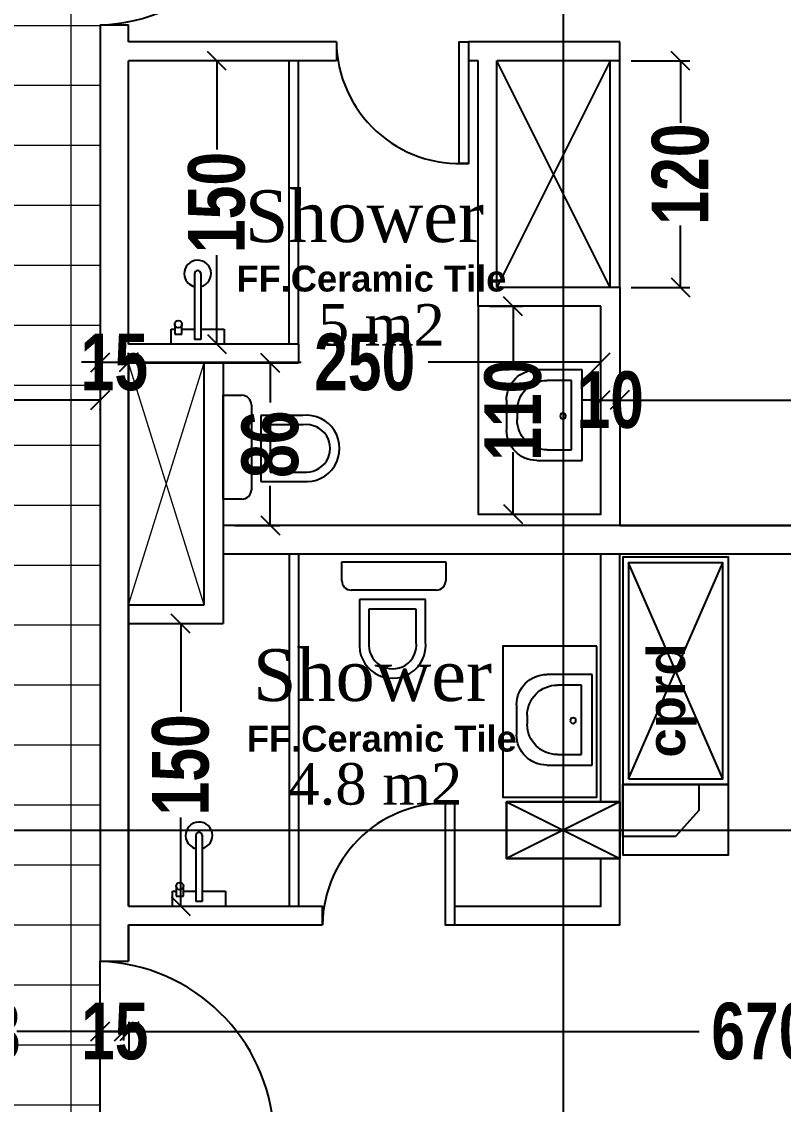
# Model space of a CAD drawing. Extents: x 285329 to 658348, y -83126 to -16980.
# Drawn here: x 359631 to 360034, y -42403 to -41829 of the extents above; entities that cross this region are included whole.
import ezdxf

# ---------------------------------------------------------------- set-up
doc = ezdxf.new("R2010")
doc.units = 0
doc.layers.get('0').update_dxf_attribs({"linetype": 'CONTINUOUS'})
doc.layers.get('DEFPOINTS').update_dxf_attribs({"color": 9, "linetype": 'CONTINUOUS'})
for name, color, linetype in [('AXIS', 1, 'CONTINUOUS'), ('COLUMN', 5, 'CONTINUOUS'), ('DOOR', 4, 'CONTINUOUS'), ('FURNITURE', 4, 'CONTINUOUS'), ('HATCH', 8, 'CONTINUOUS'), ('TEXT', 3, 'CONTINUOUS'), ('WALL', 7, 'CONTINUOUS')]:
    doc.layers.add(name, color=color, linetype=linetype)
doc.layers.add('VIS', color=8, linetype='CONTINUOUS', lineweight=18)
doc.styles.add('CITYBLUEPRINT', font='cityb___.ttf', dxfattribs={"width": 0.8})
doc.styles.add('style2', font='romantic.ttf', dxfattribs={"height": 50})
doc.styles.add('STYLE4', font='arialbd.ttf', dxfattribs={"height": 0.2})
doc.dimstyles.new('50', dxfattribs={"dimtxt": 30, "dimasz": 10, "dimexe": 5, "dimexo": 6, "dimgap": 5, "dimtad": 0, "dimdec": 0, "dimdsep": 46, "dimtxsty": 'CITYBLUEPRINT', "dimblk1": 'OBLIQUE', "dimblk2": 'OBLIQUE', "dimsah": 1, "dimcen": 0.05, "dimdle": 0.03, "dimclre": 22, "dimclrt": 7, "dimadec": 0, "dimazin": 0, "dimtfac": 1, "dimtdec": 0, "dimtix": 1, "dimtmove": 0, "dimatfit": 3, "dimldrblk": 'OBLIQUE', "dimfxl": 1, "dimtolj": 1, "dimtzin": 0, "dimarcsym": 0})

# ---------------------------------------------------------------- blocks, each defined once
blk = doc.blocks.new('COLUMN')
at = {"layer": 'AXIS'}
for p, q in [((236924.7, -9644.26), (236984.7, -9674.26)), ((236984.7, -9644.26), (236924.7, -9674.26))]:
    blk.add_line(p, q, dxfattribs=at)
at = {"layer": 'COLUMN'}
blk.add_lwpolyline([(236924.7, -9644.26), (236984.7, -9644.26), (236984.7, -9674.26), (236924.7, -9674.26)], close=True, dxfattribs=at)
blk = doc.blocks.new('_Oblique')
at = {"color": 0, "lineweight": -2}
blk.add_line((-0.5, -0.5), (0.5, 0.5), dxfattribs=at)
blk = doc.blocks.new('*D2624')
at = {"layer": 'DEFPOINTS', "color": 0, "linetype": 'Continuous', "lineweight": 5, "transparency": 16777216}
for p in [(359521.96, -42029.84), (359672.23, -42029.17), (359672.23, -42029.84)]:
    blk.add_point(p, dxfattribs=at)
at = {"layer": 'VIS', "color": 22, "linetype": 'Continuous', "lineweight": -2, "transparency": 16777216}
for p, q in [((359521.96, -42023.84), (359521.96, -42024.84)), ((359672.23, -42035.17), (359672.23, -42034.84))]:
    blk.add_line(p, q, dxfattribs=at)
at = {"layer": 'VIS', "color": 0, "linetype": 'Continuous', "lineweight": -2, "transparency": 16777216}
for p, q in [((359521.93, -42029.84), (359569.11, -42029.84)), ((359672.26, -42029.84), (359625.08, -42029.84))]:
    blk.add_line(p, q, dxfattribs=at)
at = {"layer": 'VIS', "color": 0, "linetype": 'Continuous', "lineweight": -2, "transparency": 16777216, "xscale": 10, "yscale": 10, "zscale": 10, "rotation": 180}
blk.add_blockref('_Oblique', (359521.96, -42029.84), dxfattribs=at)
at = {"layer": 'VIS', "color": 0, "linetype": 'Continuous', "lineweight": -2, "transparency": 16777216, "xscale": 10, "yscale": 10, "zscale": 10}
blk.add_blockref('_Oblique', (359672.23, -42029.84), dxfattribs=at)
at = {"layer": 'VIS', "color": 7, "linetype": 'Continuous', "lineweight": 5, "transparency": 16777216, "insert": (359597.09, -42029.84), "char_height": 30, "attachment_point": 5, "style": 'CITYBLUEPRINT'}
blk.add_mtext('\\A1;150', dxfattribs=at)
blk = doc.blocks.new('*D2625')
at = {"layer": 'DEFPOINTS', "color": 0, "linetype": 'Continuous', "lineweight": 5, "transparency": 16777216}
for p in [(359687.23, -42009.84), (359672.23, -42029.17), (359687.23, -42035.49)]:
    blk.add_point(p, dxfattribs=at)
at = {"layer": 'VIS', "color": 22, "linetype": 'Continuous', "lineweight": -2, "transparency": 16777216}
for p, q in [((359672.23, -42023.17), (359672.23, -42004.84)), ((359687.23, -42029.49), (359687.23, -42004.84))]:
    blk.add_line(p, q, dxfattribs=at)
at = {"layer": 'VIS', "color": 0, "linetype": 'Continuous', "lineweight": -2, "transparency": 16777216}
for p, q in [((359672.23, -42009.84), (359662.23, -42009.84)), ((359672.23, -42009.84), (359687.23, -42009.84)), ((359687.23, -42009.84), (359697.23, -42009.84))]:
    blk.add_line(p, q, dxfattribs=at)
at = {"layer": 'VIS', "color": 0, "linetype": 'Continuous', "lineweight": -2, "transparency": 16777216, "xscale": 10, "yscale": 10, "zscale": 10}
blk.add_blockref('_Oblique', (359672.23, -42009.84), dxfattribs=at)
at = {"layer": 'VIS', "color": 0, "linetype": 'Continuous', "lineweight": -2, "transparency": 16777216, "xscale": 10, "yscale": 10, "zscale": 10, "rotation": 180}
blk.add_blockref('_Oblique', (359687.23, -42009.84), dxfattribs=at)
at = {"layer": 'VIS', "color": 7, "linetype": 'Continuous', "lineweight": 5, "transparency": 16777216, "insert": (359679.73, -42009.84), "char_height": 30, "attachment_point": 5, "style": 'CITYBLUEPRINT'}
blk.add_mtext('\\A1;15', dxfattribs=at)
blk = doc.blocks.new('HWB')
at = {"layer": 'FURNITURE'}
for p, q in [((-0.6, 0), (0, 0)), ((-0.6, -0.3), (-0.6, 0)), ((0, 0), (0, -0.3)), ((-0.53, -0.07), (-0.07, -0.07)), ((-0.53, -0.23), (-0.53, -0.07)), ((-0.07, -0.07), (-0.07, -0.23)), ((-0.2, -0.5), (-0.4, -0.5)), ((-0.27, -0.43), (-0.33, -0.43))]:
    blk.add_line(p, q, dxfattribs=at)
blk.add_circle((-0.3057, -0.1263), 0.0188, dxfattribs=at)
for centre, start, end in [((-0.33, -0.23), 180, 270), ((-0.27, -0.23), 270, 0), ((-0.4, -0.3), 180, 270), ((-0.2, -0.3), 270, 0)]:
    blk.add_arc(centre, 0.2, start, end, dxfattribs=at)
blk = doc.blocks.new('WC')
at = {"layer": 'FURNITURE'}
for p, q in [((0, 0), (0.55, 0)), ((0, -0.1), (0, 0)), ((0.55, 0), (0.55, -0.1)), ((0.5, -0.15), (0.05, -0.15)), ((0.0937, -0.2), (0.0937, -0.4221)), ((0.4437, -0.2), (0.0937, -0.2)), ((0.4437, -0.4221), (0.4437, -0.2)), ((0.1437, -0.25), (0.1437, -0.425)), ((0.3937, -0.25), (0.1437, -0.25)), ((0.3937, -0.425), (0.3937, -0.25))]:
    blk.add_line(p, q, dxfattribs=at)
for centre, radius, start, end in [((0.05, -0.1), 0.05, 180, 270), ((0.5, -0.1), 0.05, 270, 0), ((0.2687, -0.4409), 0.176, 173.87318, 6.12682), ((0.2687, -0.4409), 0.126, 172.75755, 7.24245)]:
    blk.add_arc(centre, radius, start, end, dxfattribs=at)
blk = doc.blocks.new('*D2660')
at = {"layer": 'DEFPOINTS', "color": 0, "linetype": 'Continuous', "lineweight": 5, "transparency": 16777216}
for p in [(359937.23, -42009.84), (359937.23, -42029.84), (359687.23, -42035.49)]:
    blk.add_point(p, dxfattribs=at)
at = {"layer": 'VIS', "color": 22, "linetype": 'Continuous', "lineweight": -2, "transparency": 16777216}
for p, q in [((359687.23, -42029.49), (359687.23, -42004.84)), ((359937.23, -42023.84), (359937.23, -42004.84))]:
    blk.add_line(p, q, dxfattribs=at)
at = {"layer": 'VIS', "color": 0, "linetype": 'Continuous', "lineweight": -2, "transparency": 16777216}
for p, q in [((359687.2, -42009.84), (359778.64, -42009.84)), ((359937.26, -42009.84), (359845.82, -42009.84))]:
    blk.add_line(p, q, dxfattribs=at)
at = {"layer": 'VIS', "color": 0, "linetype": 'Continuous', "lineweight": -2, "transparency": 16777216, "xscale": 10, "yscale": 10, "zscale": 10, "rotation": 180}
blk.add_blockref('_Oblique', (359687.23, -42009.84), dxfattribs=at)
at = {"layer": 'VIS', "color": 0, "linetype": 'Continuous', "lineweight": -2, "transparency": 16777216, "xscale": 10, "yscale": 10, "zscale": 10}
blk.add_blockref('_Oblique', (359937.23, -42009.84), dxfattribs=at)
at = {"layer": 'VIS', "color": 7, "linetype": 'Continuous', "lineweight": 5, "transparency": 16777216, "insert": (359812.23, -42009.84), "char_height": 30, "attachment_point": 5, "style": 'CITYBLUEPRINT'}
blk.add_mtext('\\A1;250', dxfattribs=at)
blk = doc.blocks.new('*D2661')
at = {"layer": 'DEFPOINTS', "color": 0, "linetype": 'Continuous', "lineweight": 5, "transparency": 16777216}
for p in [(359937.23, -42029.84), (359947.23, -42029.84), (359947.23, -42029.84)]:
    blk.add_point(p, dxfattribs=at)
at = {"layer": 'VIS', "color": 0, "linetype": 'Continuous', "lineweight": -2, "transparency": 16777216}
for p, q in [((359937.23, -42029.84), (359927.23, -42029.84)), ((359937.23, -42029.84), (359947.23, -42029.84)), ((359947.23, -42029.84), (359957.23, -42029.84))]:
    blk.add_line(p, q, dxfattribs=at)
at = {"layer": 'VIS', "color": 22, "linetype": 'Continuous', "lineweight": -2, "transparency": 16777216}
for p, q in [((359937.23, -42035.84), (359937.23, -42034.84)), ((359947.23, -42035.84), (359947.23, -42034.84))]:
    blk.add_line(p, q, dxfattribs=at)
at = {"layer": 'VIS', "color": 0, "linetype": 'Continuous', "lineweight": -2, "transparency": 16777216, "xscale": 10, "yscale": 10, "zscale": 10}
blk.add_blockref('_Oblique', (359937.23, -42029.84), dxfattribs=at)
at = {"layer": 'VIS', "color": 0, "linetype": 'Continuous', "lineweight": -2, "transparency": 16777216, "xscale": 10, "yscale": 10, "zscale": 10, "rotation": 180}
blk.add_blockref('_Oblique', (359947.23, -42029.84), dxfattribs=at)
at = {"layer": 'VIS', "color": 7, "linetype": 'Continuous', "lineweight": 5, "transparency": 16777216, "insert": (359942.23, -42029.84), "char_height": 30, "attachment_point": 5, "style": 'CITYBLUEPRINT'}
blk.add_mtext('\\A1;10', dxfattribs=at)
blk = doc.blocks.new('*D2662')
at = {"layer": 'DEFPOINTS', "color": 0, "linetype": 'Continuous', "lineweight": 5, "transparency": 16777216}
for p in [(359947.23, -42029.84), (360538.84, -42029.84), (360538.84, -42029.84)]:
    blk.add_point(p, dxfattribs=at)
at = {"layer": 'VIS', "color": 0, "linetype": 'Continuous', "lineweight": -2, "transparency": 16777216}
for p, q in [((359947.2, -42029.84), (360212.99, -42029.84)), ((360538.87, -42029.84), (360273.08, -42029.84))]:
    blk.add_line(p, q, dxfattribs=at)
at = {"layer": 'VIS', "color": 22, "linetype": 'Continuous', "lineweight": -2, "transparency": 16777216}
for p, q in [((359947.23, -42035.84), (359947.23, -42034.84)), ((360538.84, -42035.84), (360538.84, -42034.84))]:
    blk.add_line(p, q, dxfattribs=at)
at = {"layer": 'VIS', "color": 0, "linetype": 'Continuous', "lineweight": -2, "transparency": 16777216, "xscale": 10, "yscale": 10, "zscale": 10, "rotation": 180}
blk.add_blockref('_Oblique', (359947.23, -42029.84), dxfattribs=at)
at = {"layer": 'VIS', "color": 0, "linetype": 'Continuous', "lineweight": -2, "transparency": 16777216, "xscale": 10, "yscale": 10, "zscale": 10}
blk.add_blockref('_Oblique', (360538.84, -42029.84), dxfattribs=at)
at = {"layer": 'VIS', "color": 7, "linetype": 'Continuous', "lineweight": 5, "transparency": 16777216, "insert": (360243.04, -42029.84), "char_height": 30, "attachment_point": 5, "style": 'CITYBLUEPRINT'}
blk.add_mtext('\\A1;592', dxfattribs=at)
blk = doc.blocks.new('*D2706')
at = {"layer": 'DEFPOINTS', "color": 0, "linetype": 'Continuous', "lineweight": 5, "transparency": 16777216}
for p in [(359439.46, -41605.21), (360094.46, -41605.21), (360094.03, -42507.44)]:
    blk.add_point(p, dxfattribs=at)
at = {"layer": 'VIS', "color": 22, "linetype": 'Continuous', "lineweight": -2, "transparency": 16777216}
for p, q in [((359445.46, -41605.21), (360099.46, -41605.21)), ((360100.03, -42507.44), (360099.46, -42507.44))]:
    blk.add_line(p, q, dxfattribs=at)
at = {"layer": 'VIS', "color": 0, "linetype": 'Continuous', "lineweight": -2, "transparency": 16777216}
for p, q in [((360094.46, -41605.18), (360094.46, -42023.47)), ((360094.46, -42507.47), (360094.46, -42089.18))]:
    blk.add_line(p, q, dxfattribs=at)
at = {"layer": 'VIS', "color": 0, "linetype": 'Continuous', "lineweight": -2, "transparency": 16777216, "xscale": 10, "yscale": 10, "zscale": 10}
for p, rotation in [((360094.46, -41605.21), 90), ((360094.46, -42507.44), 270)]:
    blk.add_blockref('_Oblique', p, dxfattribs=dict(at, rotation=rotation))
at = {"layer": 'VIS', "color": 7, "linetype": 'Continuous', "lineweight": 5, "transparency": 16777216, "insert": (360094.46, -42056.32), "char_height": 30, "attachment_point": 5, "rotation": 90, "style": 'CITYBLUEPRINT'}
blk.add_mtext('\\A1;902', dxfattribs=at)
blk = doc.blocks.new('cp')
at = {"layer": 'DOOR'}
blk.add_line((286410.03, -20595.14), (286397.78, -20608.9), dxfattribs=at)
blk.add_lwpolyline([(286425.76, -20581.38), (286369.84, -20581.38), (286369.84, -20618.63), (286425.76, -20618.63)], close=True, dxfattribs=at)
blk.add_lwpolyline([(286397.78, -20608.9), (286369.84, -20608.9), (286369.84, -20581.38), (286410.03, -20581.38), (286410.03, -20595.14)], dxfattribs=at)
blk = doc.blocks.new('*D2715')
at = {"layer": 'DEFPOINTS', "color": 0, "linetype": 'Continuous', "lineweight": 5, "transparency": 16777216}
for p in [(359684.73, -42364.13), (359684.73, -42374.99), (359521.96, -42379.56)]:
    blk.add_point(p, dxfattribs=at)
at = {"layer": 'VIS', "color": 22, "linetype": 'Continuous', "lineweight": -2, "transparency": 16777216}
for p, q in [((359521.96, -42373.56), (359521.96, -42359.13)), ((359684.73, -42368.99), (359684.73, -42359.13))]:
    blk.add_line(p, q, dxfattribs=at)
at = {"layer": 'VIS', "color": 0, "linetype": 'Continuous', "lineweight": -2, "transparency": 16777216}
for p, q in [((359521.93, -42364.13), (359578.53, -42364.13)), ((359684.76, -42364.13), (359628.16, -42364.13))]:
    blk.add_line(p, q, dxfattribs=at)
at = {"layer": 'VIS', "color": 0, "linetype": 'Continuous', "lineweight": -2, "transparency": 16777216, "xscale": 10, "yscale": 10, "zscale": 10, "rotation": 180}
blk.add_blockref('_Oblique', (359521.96, -42364.13), dxfattribs=at)
at = {"layer": 'VIS', "color": 0, "linetype": 'Continuous', "lineweight": -2, "transparency": 16777216, "xscale": 10, "yscale": 10, "zscale": 10}
blk.add_blockref('_Oblique', (359684.73, -42364.13), dxfattribs=at)
at = {"layer": 'VIS', "color": 7, "linetype": 'Continuous', "lineweight": 5, "transparency": 16777216, "insert": (359603.34, -42364.13), "char_height": 30, "attachment_point": 5, "style": 'CITYBLUEPRINT'}
blk.add_mtext('\\A1;163', dxfattribs=at)
blk = doc.blocks.new('*D2716')
at = {"layer": 'DEFPOINTS', "color": 0, "linetype": 'Continuous', "lineweight": 5, "transparency": 16777216}
for p in [(359687.63, -42364.13), (359672.23, -42374.99), (359687.63, -42380.52)]:
    blk.add_point(p, dxfattribs=at)
at = {"layer": 'VIS', "color": 22, "linetype": 'Continuous', "lineweight": -2, "transparency": 16777216}
for p, q in [((359672.23, -42368.99), (359672.23, -42359.13)), ((359687.63, -42374.52), (359687.63, -42359.13))]:
    blk.add_line(p, q, dxfattribs=at)
at = {"layer": 'VIS', "color": 0, "linetype": 'Continuous', "lineweight": -2, "transparency": 16777216}
for p, q in [((359672.23, -42364.13), (359662.23, -42364.13)), ((359672.23, -42364.13), (359687.63, -42364.13)), ((359687.63, -42364.13), (359697.63, -42364.13))]:
    blk.add_line(p, q, dxfattribs=at)
at = {"layer": 'VIS', "color": 0, "linetype": 'Continuous', "lineweight": -2, "transparency": 16777216, "xscale": 10, "yscale": 10, "zscale": 10}
blk.add_blockref('_Oblique', (359672.23, -42364.13), dxfattribs=at)
at = {"layer": 'VIS', "color": 0, "linetype": 'Continuous', "lineweight": -2, "transparency": 16777216, "xscale": 10, "yscale": 10, "zscale": 10, "rotation": 180}
blk.add_blockref('_Oblique', (359687.63, -42364.13), dxfattribs=at)
at = {"layer": 'VIS', "color": 7, "linetype": 'Continuous', "lineweight": 5, "transparency": 16777216, "insert": (359679.93, -42364.13), "char_height": 30, "attachment_point": 5, "style": 'CITYBLUEPRINT'}
blk.add_mtext('\\A1;15', dxfattribs=at)
blk = doc.blocks.new('*D2717')
at = {"layer": 'DEFPOINTS', "color": 0, "linetype": 'Continuous', "lineweight": 5, "transparency": 16777216}
for p in [(360357.36, -42364.13), (360357.36, -42364.13), (359687.63, -42380.52)]:
    blk.add_point(p, dxfattribs=at)
at = {"layer": 'VIS', "color": 22, "linetype": 'Continuous', "lineweight": -2, "transparency": 16777216}
for p, q in [((359687.63, -42374.52), (359687.63, -42359.13)), ((360357.36, -42358.13), (360357.36, -42359.13))]:
    blk.add_line(p, q, dxfattribs=at)
at = {"layer": 'VIS', "color": 0, "linetype": 'Continuous', "lineweight": -2, "transparency": 16777216}
for p, q in [((359687.6, -42364.13), (359989.28, -42364.13)), ((360357.39, -42364.13), (360055.71, -42364.13))]:
    blk.add_line(p, q, dxfattribs=at)
at = {"layer": 'VIS', "color": 0, "linetype": 'Continuous', "lineweight": -2, "transparency": 16777216, "xscale": 10, "yscale": 10, "zscale": 10, "rotation": 180}
blk.add_blockref('_Oblique', (359687.63, -42364.13), dxfattribs=at)
at = {"layer": 'VIS', "color": 0, "linetype": 'Continuous', "lineweight": -2, "transparency": 16777216, "xscale": 10, "yscale": 10, "zscale": 10}
blk.add_blockref('_Oblique', (360357.36, -42364.13), dxfattribs=at)
at = {"layer": 'VIS', "color": 7, "linetype": 'Continuous', "lineweight": 5, "transparency": 16777216, "insert": (360022.49, -42364.13), "char_height": 30, "attachment_point": 5, "style": 'CITYBLUEPRINT'}
blk.add_mtext('\\A1;670', dxfattribs=at)
blk = doc.blocks.new('*D2745')
at = {"layer": 'DEFPOINTS', "color": 0, "linetype": 'Continuous', "lineweight": 5, "transparency": 16777216}
for p in [(359947.23, -41850.21), (359947.23, -41970.21), (359979.4, -41970.21)]:
    blk.add_point(p, dxfattribs=at)
at = {"layer": 'VIS', "color": 22, "linetype": 'Continuous', "lineweight": -2, "transparency": 16777216}
for p, q in [((359953.23, -41850.21), (359984.4, -41850.21)), ((359953.23, -41970.21), (359984.4, -41970.21))]:
    blk.add_line(p, q, dxfattribs=at)
at = {"layer": 'VIS', "color": 0, "linetype": 'Continuous', "lineweight": -2, "transparency": 16777216}
for p, q in [((359979.4, -41850.18), (359979.4, -41882.97)), ((359979.4, -41970.24), (359979.4, -41937.44))]:
    blk.add_line(p, q, dxfattribs=at)
at = {"layer": 'VIS', "color": 0, "linetype": 'Continuous', "lineweight": -2, "transparency": 16777216, "xscale": 10, "yscale": 10, "zscale": 10}
for p, rotation in [((359979.4, -41850.21), 90), ((359979.4, -41970.21), 270)]:
    blk.add_blockref('_Oblique', p, dxfattribs=dict(at, rotation=rotation))
at = {"layer": 'VIS', "color": 7, "linetype": 'Continuous', "lineweight": 5, "transparency": 16777216, "insert": (359979.4, -41910.21), "char_height": 30, "attachment_point": 5, "rotation": 90, "style": 'CITYBLUEPRINT'}
blk.add_mtext('\\A1;120', dxfattribs=at)
blk = doc.blocks.new('*D2746')
at = {"layer": 'DEFPOINTS', "color": 0, "linetype": 'Continuous', "lineweight": 5, "transparency": 16777216}
for p in [(359872.23, -41980.21), (359872.23, -42090.21), (359890.79, -42090.21)]:
    blk.add_point(p, dxfattribs=at)
at = {"layer": 'VIS', "color": 22, "linetype": 'Continuous', "lineweight": -2, "transparency": 16777216}
for p, q in [((359878.23, -41980.21), (359895.79, -41980.21)), ((359878.23, -42090.21), (359895.79, -42090.21))]:
    blk.add_line(p, q, dxfattribs=at)
at = {"layer": 'VIS', "color": 0, "linetype": 'Continuous', "lineweight": -2, "transparency": 16777216}
for p, q in [((359890.79, -41980.18), (359890.79, -42013.04)), ((359890.79, -42090.24), (359890.79, -42057.38))]:
    blk.add_line(p, q, dxfattribs=at)
at = {"layer": 'VIS', "color": 0, "linetype": 'Continuous', "lineweight": -2, "transparency": 16777216, "xscale": 10, "yscale": 10, "zscale": 10}
for p, rotation in [((359890.79, -41980.21), 90), ((359890.79, -42090.21), 270)]:
    blk.add_blockref('_Oblique', p, dxfattribs=dict(at, rotation=rotation))
at = {"layer": 'VIS', "color": 7, "linetype": 'Continuous', "lineweight": 5, "transparency": 16777216, "insert": (359890.79, -42035.21), "char_height": 30, "attachment_point": 5, "rotation": 90, "style": 'CITYBLUEPRINT'}
blk.add_mtext('\\A1;110', dxfattribs=at)
blk = doc.blocks.new('y7y8uyg')
at = {"layer": 'FURNITURE', "color": 1, "lineweight": 25}
for p, q in [((358503.97, -40160.65), (358503.97, -40195.86)), ((358507.27, -40160.65), (358507.27, -40195.86)), ((358491.62, -40190.4), (358491.62, -40198.29)), ((358503.97, -40190.4), (358491.62, -40190.4)), ((358513.95, -40190.4), (358507.27, -40190.4)), ((358513.95, -40193.05), (358513.95, -40187.72)), ((358517.81, -40187.72), (358517.81, -40193.05)), ((358519.69, -40190.4), (358517.81, -40190.4)), ((358519.69, -40198.29), (358519.69, -40190.4)), ((358503.97, -40195.86), (358507.27, -40195.86)), ((358517.81, -40193.05), (358513.95, -40193.05))]:
    blk.add_line(p, q, dxfattribs=at)
for points, knots in [([(358503.97, -40167.86), (358500.23, -40166.95), (358497.86, -40163.15), (358498.73, -40159.31), (358499.6, -40155.51), (358503.47, -40153.14), (358507.27, -40154.04), (358511.08, -40154.95), (358513.45, -40158.75), (358512.57, -40162.59), (358512.08, -40165.05), (358509.71, -40167.39), (358507.27, -40167.86)], [0, 0, 0, 0, 1, 1, 1, 2, 2, 2, 3, 3, 3, 4, 4, 4, 4]), ([(358503.97, -40160.96), (358503.97, -40160.06), (358504.72, -40159.31), (358505.59, -40159.31), (358506.53, -40159.31), (358507.27, -40160.03), (358507.27, -40160.96), (358507.27, -40160.96), (358507.27, -40160.96), (358507.27, -40160.96)], [0, 0, 0, 0, 1, 1, 1, 2, 2, 2, 3, 3, 3, 3]), ([(358515.88, -40185.79), (358516.94, -40185.79), (358517.81, -40186.66), (358517.81, -40187.72), (358517.81, -40188.78), (358516.94, -40189.65), (358515.88, -40189.65), (358514.82, -40189.65), (358513.95, -40188.78), (358513.95, -40187.72), (358513.95, -40186.66), (358514.82, -40185.79), (358515.88, -40185.79), (358515.88, -40185.79), (358515.88, -40185.79), (358515.88, -40185.79), (358515.88, -40185.79), (358515.88, -40185.79), (358515.88, -40185.79)], [0, 0, 0, 0, 1, 1, 1, 2, 2, 2, 3, 3, 3, 4, 4, 4, 5, 5, 5, 6, 6, 6, 6])]:
    blk.add_open_spline(points, degree=3, knots=knots, dxfattribs=at)
blk = doc.blocks.new('*D2779')
at = {"layer": 'DEFPOINTS', "color": 0, "linetype": 'Continuous', "lineweight": 5, "transparency": 16777216}
for p in [(359772.23, -41850.21), (359733.93, -42000.21), (359772.23, -42000.21)]:
    blk.add_point(p, dxfattribs=at)
at = {"layer": 'VIS', "color": 22, "linetype": 'Continuous', "lineweight": -2, "transparency": 16777216}
for p, q in [((359766.23, -41850.21), (359728.93, -41850.21)), ((359766.23, -42000.21), (359728.93, -42000.21))]:
    blk.add_line(p, q, dxfattribs=at)
at = {"layer": 'VIS', "color": 0, "linetype": 'Continuous', "lineweight": -2, "transparency": 16777216}
for p, q in [((359733.93, -41850.18), (359733.93, -41897.22)), ((359733.93, -42000.24), (359733.93, -41953.19))]:
    blk.add_line(p, q, dxfattribs=at)
at = {"layer": 'VIS', "color": 0, "linetype": 'Continuous', "lineweight": -2, "transparency": 16777216, "xscale": 10, "yscale": 10, "zscale": 10}
for p, rotation in [((359733.93, -41850.21), 90), ((359733.93, -42000.21), 270)]:
    blk.add_blockref('_Oblique', p, dxfattribs=dict(at, rotation=rotation))
at = {"layer": 'VIS', "color": 7, "linetype": 'Continuous', "lineweight": 5, "transparency": 16777216, "insert": (359733.93, -41925.21), "char_height": 30, "attachment_point": 5, "rotation": 90, "style": 'CITYBLUEPRINT'}
blk.add_mtext('\\A1;150', dxfattribs=at)
blk = doc.blocks.new('*D2781')
at = {"layer": 'DEFPOINTS', "color": 0, "linetype": 'Continuous', "lineweight": 5, "transparency": 16777216}
for p in [(359737.23, -42010.21), (359737.23, -42096.21), (359762.23, -42096.21)]:
    blk.add_point(p, dxfattribs=at)
at = {"layer": 'VIS', "color": 22, "linetype": 'Continuous', "lineweight": -2, "transparency": 16777216}
for p, q in [((359743.23, -42010.21), (359767.23, -42010.21)), ((359743.23, -42096.21), (359767.23, -42096.21))]:
    blk.add_line(p, q, dxfattribs=at)
at = {"layer": 'VIS', "color": 0, "linetype": 'Continuous', "lineweight": -2, "transparency": 16777216}
for p, q in [((359762.23, -42010.18), (359762.23, -42031.08)), ((359762.23, -42096.24), (359762.23, -42075.33))]:
    blk.add_line(p, q, dxfattribs=at)
at = {"layer": 'VIS', "color": 0, "linetype": 'Continuous', "lineweight": -2, "transparency": 16777216, "xscale": 10, "yscale": 10, "zscale": 10}
for p, rotation in [((359762.23, -42010.21), 90), ((359762.23, -42096.21), 270)]:
    blk.add_blockref('_Oblique', p, dxfattribs=dict(at, rotation=rotation))
at = {"layer": 'VIS', "color": 7, "linetype": 'Continuous', "lineweight": 5, "transparency": 16777216, "insert": (359762.23, -42053.21), "char_height": 30, "attachment_point": 5, "rotation": 90, "style": 'CITYBLUEPRINT'}
blk.add_mtext('\\A1;86', dxfattribs=at)
blk = doc.blocks.new('*D2783')
at = {"layer": 'DEFPOINTS', "color": 0, "linetype": 'Continuous', "lineweight": 5, "transparency": 16777216}
for p in [(359687.23, -42148.21), (359687.23, -42297.73), (359714.84, -42297.73)]:
    blk.add_point(p, dxfattribs=at)
at = {"layer": 'VIS', "color": 22, "linetype": 'Continuous', "lineweight": -2, "transparency": 16777216}
for p, q in [((359693.23, -42148.21), (359719.84, -42148.21)), ((359693.23, -42297.73), (359719.84, -42297.73))]:
    blk.add_line(p, q, dxfattribs=at)
at = {"layer": 'VIS', "color": 0, "linetype": 'Continuous', "lineweight": -2, "transparency": 16777216}
for p, q in [((359714.84, -42148.18), (359714.84, -42194.98)), ((359714.84, -42297.76), (359714.84, -42250.95))]:
    blk.add_line(p, q, dxfattribs=at)
at = {"layer": 'VIS', "color": 0, "linetype": 'Continuous', "lineweight": -2, "transparency": 16777216, "xscale": 10, "yscale": 10, "zscale": 10}
for p, rotation in [((359714.84, -42148.21), 90), ((359714.84, -42297.73), 270)]:
    blk.add_blockref('_Oblique', p, dxfattribs=dict(at, rotation=rotation))
at = {"layer": 'VIS', "color": 7, "linetype": 'Continuous', "lineweight": 5, "transparency": 16777216, "insert": (359714.84, -42222.97), "char_height": 30, "attachment_point": 5, "rotation": 90, "style": 'CITYBLUEPRINT'}
blk.add_mtext('\\A1;150', dxfattribs=at)

msp = doc.modelspace()

# ---------------------------------------------------------------- hatches: boundary and pattern name
at = {"layer": 'VIS', "linetype": 'Continuous', "lineweight": 5}
h = msp.add_hatch(dxfattribs=at)
h.set_pattern_fill('ANSI37', color=256, scale=10, angle=45)
h.set_pattern_definition([(90, (45554.062, -10494.21), (-31.75, 5e-15), []), (180, (45554.062, -10494.21), (-5e-15, -31.75), [])])
edge = h.paths.add_edge_path()
edge.add_line((359291.94, -39546.08), (359495.56, -39544.78))
edge.add_line((359495.56, -39544.78), (359495.56, -39560.51))
edge.add_line((359495.56, -39560.51), (359912.58, -39560.78))
edge.add_line((359912.58, -39560.78), (359912.58, -39680.81))
edge.add_line((359912.58, -39680.81), (359672.23, -39680.81))
edge.add_line((359672.23, -39680.81), (359672.23, -42439.64))
edge.add_line((359672.23, -42439.64), (359521.96, -42438.42))
edge.add_line((359521.96, -42438.42), (359521.96, -40969.99))
edge.add_line((359521.96, -40969.99), (358854.38, -40971.21))
edge.add_line((358854.38, -40971.21), (358851.46, -40793.13))
edge.add_line((358851.46, -40793.13), (359524.09, -40793.13))
edge.add_line((359524.09, -40793.13), (359520.89, -39680.81))
edge.add_line((359520.89, -39680.81), (359293, -39680.81))
edge.add_line((359293, -39680.81), (359291.22, -39546.09))

# ---------------------------------------------------------------- linework, layer by layer
at = {"layer": 'AXIS'}
for p, q in [((359917.78, -39110.82), (359917.25, -42695.1)), ((359772.23, -42000.21), (359772.23, -41850.21)), ((359777.23, -42000.21), (359777.23, -41850.21)), ((359942.23, -41850.21), (359882.23, -41970.21)), ((359942.23, -41970.21), (359882.23, -41850.21)), ((359942.23, -41970.21), (359942.23, -41850.21)), ((359947.23, -41970.21), (359947.23, -41850.21)), ((359772.23, -42111.21), (359772.23, -42297.73)), ((359777.23, -42111.21), (359777.23, -42297.73)), ((358481.6, -42257.58), (360818.48, -42257.58))]:
    msp.add_line(p, q, dxfattribs=at)
at = {"layer": 'DOOR'}
for p, q in [((360001.84, -42230.41), (359951.92, -42116.02)), ((359951.92, -42230.41), (360001.84, -42116.02))]:
    msp.add_line(p, q, dxfattribs=at)
for points in [[(359948.92, -42233.41), (360004.84, -42233.41), (360004.84, -42113.02), (359948.92, -42113.02)], [(359951.92, -42230.41), (360001.84, -42230.41), (360001.84, -42116.02), (359951.92, -42116.02)]]:
    msp.add_lwpolyline(points, close=True, dxfattribs=at)
at = {"layer": 'FURNITURE'}
for p, q in [((359672.23, -41831.21), (359687.23, -41831.21)), ((359672.23, -41831.21), (359687.23, -41831.21)), ((359672.23, -41831.21), (359687.23, -41831.21)), ((359672.23, -41831.21), (359687.23, -41831.21)), ((359672.23, -42326.99), (359687.23, -42326.99)), ((359672.23, -42326.99), (359687.23, -42326.99)), ((359672.23, -42326.99), (359687.23, -42326.99)), ((359672.23, -42326.99), (359687.23, -42326.99))]:
    msp.add_line(p, q, dxfattribs=at)
at = {"layer": 'FURNITURE', "linetype": 'Continuous', "flags": 128}
for points in [[(359867.23, -41840.21), (359867.23, -41904.51), (359862.23, -41904.51), (359862.23, -41840.21), (359867.23, -41840.21)], [(359859.9, -42307.73), (359859.9, -42243.42), (359854.9, -42243.42), (359854.9, -42307.73), (359859.9, -42307.73)]]:
    msp.add_lwpolyline(points, dxfattribs=at)
at = {"layer": 'FURNITURE', "linetype": 'Continuous'}
for points in [[(359937.23, -41980.21), (359872.23, -41980.21), (359872.23, -42090.21), (359937.23, -42090.21)], [(359935.21, -42160.07), (359885.29, -42160.07), (359885.29, -42240.07), (359935.21, -42240.07)]]:
    msp.add_lwpolyline(points, close=True, dxfattribs=at)
at = {"layer": 'FURNITURE'}
for centre, start, end in [((359668.75, -41735.66), 272.08654, 356.67709), ((359668.75, -42422.53), 3.32291, 87.91346)]:
    msp.add_arc(centre, 95.6, start, end, dxfattribs=at)
at = {"layer": 'FURNITURE', "linetype": 'Continuous'}
for centre, start, end in [((359862.56, -41839.34), 180.75827, 274.09762), ((359855.23, -42308.59), 85.90238, 179.24173)]:
    msp.add_arc(centre, 65.34, start, end, dxfattribs=at)
at = {"layer": 'HATCH', "linetype": 'ByBlock', "ltscale": 3}
msp.add_line((359672.23, -42422.99), (359672.23, -42326.99), dxfattribs=at)
at = {"layer": 'VIS', "linetype": 'Continuous', "lineweight": 5}
for p, q in [((359727.23, -42138.21), (359687.23, -42010.21)), ((359687.23, -42138.21), (359727.23, -42010.21))]:
    msp.add_line(p, q, dxfattribs=at)
at = {"layer": 'WALL', "ltscale": 3}
for p, q in [((359672.23, -41831.21), (359672.23, -42326.99)), ((359687.23, -41840.21), (359687.23, -41831.21)), ((359687.23, -41840.21), (359687.23, -41831.21)), ((359687.23, -41840.21), (359687.23, -41831.21)), ((359687.23, -41840.21), (359687.23, -41831.21)), ((359797.23, -41840.21), (359687.23, -41840.21)), ((359947.23, -41840.21), (359867.23, -41840.21)), ((359867.23, -41840.21), (359867.23, -41850.21)), ((359947.23, -41850.21), (359947.23, -41840.21)), ((359797.23, -41850.21), (359687.23, -41850.21)), ((359687.23, -41953.49), (359687.23, -41850.21)), ((359687.23, -42000.21), (359687.23, -41850.21)), ((359687.23, -41940.41), (359687.23, -41850.21)), ((359687.23, -41930.41), (359687.23, -41850.21)), ((359872.23, -41850.21), (359867.23, -41850.21)), ((359872.23, -41980.21), (359872.23, -41850.21)), ((359947.23, -41850.21), (359882.23, -41850.21)), ((359882.23, -41970.21), (359882.23, -41850.21)), ((359947.23, -41970.21), (359882.23, -41970.21)), ((359947.23, -41970.21), (359947.23, -42096.21)), ((359937.23, -41980.21), (359872.23, -41980.21)), ((359937.23, -42090.21), (359937.23, -41980.21)), ((359777.23, -42000.21), (359687.23, -42000.21)), ((359777.23, -42000.21), (359777.23, -42010.21)), ((359687.23, -42010.21), (359687.23, -42297.73)), ((359687.23, -42010.21), (359777.23, -42010.21)), ((359727.23, -42138.21), (359727.23, -42010.21)), ((359737.23, -42010.21), (359737.23, -42148.21)), ((360332, -42096.21), (359737.23, -42096.21)), ((359947.25, -42096.21), (360548.08, -42096.21)), ((359737.23, -42111.21), (360549.72, -42111.21)), ((359937.25, -42242.58), (359937.25, -42111.21)), ((359947.25, -42242.58), (359947.25, -42111.21)), ((359687.23, -42138.21), (359727.23, -42138.21)), ((359687.23, -42148.21), (359737.23, -42148.21)), ((359859.9, -42307.73), (359859.9, -42297.73)), ((359687.23, -42307.73), (359687.23, -42326.99))]:
    msp.add_line(p, q, dxfattribs=at)
at = {"layer": 'WALL', "linetype": 'Continuous'}
for p, q in [((359672.23, -41831.21), (359687.23, -41831.21)), ((359672.23, -41831.21), (359687.23, -41831.21)), ((359672.23, -41831.21), (359687.23, -41831.21)), ((359672.23, -41831.21), (359687.23, -41831.21)), ((359797.23, -41840.21), (359797.23, -41850.21)), ((359789.9, -42307.73), (359789.9, -42297.73)), ((359672.23, -42326.99), (359687.23, -42326.99)), ((359672.23, -42326.99), (359687.23, -42326.99)), ((359672.23, -42326.99), (359687.23, -42326.99)), ((359672.23, -42326.99), (359687.23, -42326.99))]:
    msp.add_line(p, q, dxfattribs=at)
at = {"layer": 'WALL', "linetype": 'Continuous', "ltscale": 3}
for p, q in [((359687.23, -42297.73), (359687.23, -42010.21)), ((359687.23, -42326.99), (359687.23, -42307.73))]:
    msp.add_line(p, q, dxfattribs=at)
at = {"layer": 'WALL', "ltscale": 3}
for points in [[(359859.9, -42307.73), (359947.25, -42307.73), (359947.25, -42272.58)], [(359859.9, -42297.73), (359937.25, -42297.73), (359937.25, -42272.58)], [(359687.23, -42297.73), (359789.9, -42297.73)], [(359687.23, -42307.73), (359789.9, -42307.73)]]:
    msp.add_lwpolyline(points, dxfattribs=at)

# ---------------------------------------------------------------- block references
at = {"layer": 'FURNITURE'}
for name, p, xscale, yscale, zscale, rotation in [('HWB', (359927.31, -42013.82), -79.999999999981, 80, 80, 269.9999999999531), ('WC', (359737.23, -42082.31), 99.99999999999224, 99.99999999999224, 99.99999999999224, 89.9999999994985), ('HWB', (359932.65, -42175.13), -79.999999999981, 80, 80, 269.9999999999531)]:
    msp.add_blockref(name, p, dxfattribs=dict(at, xscale=xscale, yscale=yscale, zscale=zscale, rotation=rotation))
at = {"layer": 'FURNITURE', "xscale": 99.99999999999224, "yscale": 99.99999999999224, "zscale": 99.99999999999224}
msp.add_blockref('WC', (359800.13, -42115.48), dxfattribs=at)
at = {"layer": 'VIS', "linetype": 'Continuous', "lineweight": 5, "xscale": -1}
for p in [(718229.45, -1801.91), (718230.18, -2099.43)]:
    msp.add_blockref('y7y8uyg', p, dxfattribs=at)
at = {"layer": 'WALL', "linetype": 'Continuous'}
for name, p in [('cp', (73579.07, -21652.03)), ('COLUMN', (122962.55, -32598.32))]:
    msp.add_blockref(name, p, dxfattribs=at)
at = {"layer": 'WALL', "linetype": 'Continuous', "xscale": -1}
msp.add_blockref('COLUMN', (596871.95, -32598.32), dxfattribs=at)

# ---------------------------------------------------------------- texts
at = {"layer": 'DOOR', "insert": (359961.87, -42158.62), "char_height": 20, "width": 203.8184, "attachment_point": 3, "rotation": 90, "style": 'STYLE4'}
msp.add_mtext('cprd', dxfattribs=at)
at = {"layer": 'TEXT'}
for s, insert, char_height, width, attachment_point, style in [('Shower', (359875.42, -41946.6), 27.44, 68.4943, 9, 'style2'), ('FF.Ceramic Tile', (359887.23, -41958.64), 13.7388, 148.7202, 3, 'STYLE4'), ('5 m2', (359787.43, -41979.02), 21.952, 364.5745, 1, 'style2'), ('Shower', (359879.68, -42189.56), 27.44, 68.4943, 9, 'style2'), ('FF.Ceramic Tile', (359749.85, -42202.24), 13.7388, 148.7202, 1, 'STYLE4'), ('4.8 m2', (359863.92, -42222.08), 21.952, 364.5745, 3, 'style2')]:
    msp.add_mtext(s, dxfattribs=dict(at, insert=insert, char_height=char_height, width=width, attachment_point=attachment_point, style=style))

# ---------------------------------------------------------------- dimensions: what is measured, and where the dimension line sits
at = {"layer": 'VIS', "linetype": 'Continuous', "lineweight": 5}
dim = msp.add_linear_dim(base=(360094.46, -41605.21), p1=(360094.03, -42507.44), p2=(359439.46, -41605.21), angle=90, dimstyle='50', override={"dimtmove": 1}, dxfattribs=at)
dim.commit()
dim.dimension.update_dxf_attribs({"geometry": '*D2706', "text_midpoint": (360094.46, -42056.32)})
for base, p1, p2, picture, middle in [((359733.93, -42000.21), (359772.23, -41850.21), (359772.23, -42000.21), '*D2779', (359733.93, -41925.21)), ((359979.4, -41970.21), (359947.23, -41850.21), (359947.23, -41970.21), '*D2745', (359979.4, -41910.21)), ((359890.79, -42090.21), (359872.23, -41980.21), (359872.23, -42090.21), '*D2746', (359890.79, -42035.21)), ((359762.23, -42096.21), (359737.23, -42010.21), (359737.23, -42096.21), '*D2781', (359762.23, -42053.21)), ((359714.84, -42297.73), (359687.23, -42148.21), (359687.23, -42297.73), '*D2783', (359714.84, -42222.97))]:
    dim = msp.add_linear_dim(base=base, p1=p1, p2=p2, angle=90, dimstyle='50', dxfattribs=at)
    dim.commit()
    dim.dimension.update_dxf_attribs({"geometry": picture, "text_midpoint": middle})
for base, p1, p2, picture, middle in [((359687.23, -42009.84), (359672.23, -42029.17), (359687.23, -42035.49), '*D2625', (359679.73, -42009.84)), ((359937.23, -42009.84), (359687.23, -42035.49), (359937.23, -42029.84), '*D2660', (359812.23, -42009.84)), ((359672.23, -42029.84), (359521.96, -42029.84), (359672.23, -42029.17), '*D2624', (359597.09, -42029.84)), ((359947.23, -42029.84), (359937.23, -42029.84), (359947.23, -42029.84), '*D2661', (359942.23, -42029.84)), ((360538.84, -42029.84), (359947.23, -42029.84), (360538.84, -42029.84), '*D2662', (360243.04, -42029.84)), ((359684.73, -42364.13), (359521.96, -42379.56), (359684.73, -42374.99), '*D2715', (359603.34, -42364.13)), ((359687.63, -42364.13), (359672.23, -42374.99), (359687.63, -42380.52), '*D2716', (359679.93, -42364.13)), ((360357.36, -42364.13), (359687.63, -42380.52), (360357.36, -42364.13), '*D2717', (360022.49, -42364.13))]:
    dim = msp.add_linear_dim(base=base, p1=p1, p2=p2, dimstyle='50', override={"dimtmove": 1}, dxfattribs=at)
    dim.commit()
    dim.dimension.update_dxf_attribs({"geometry": picture, "text_midpoint": middle})

doc.saveas('drawing.dxf')
